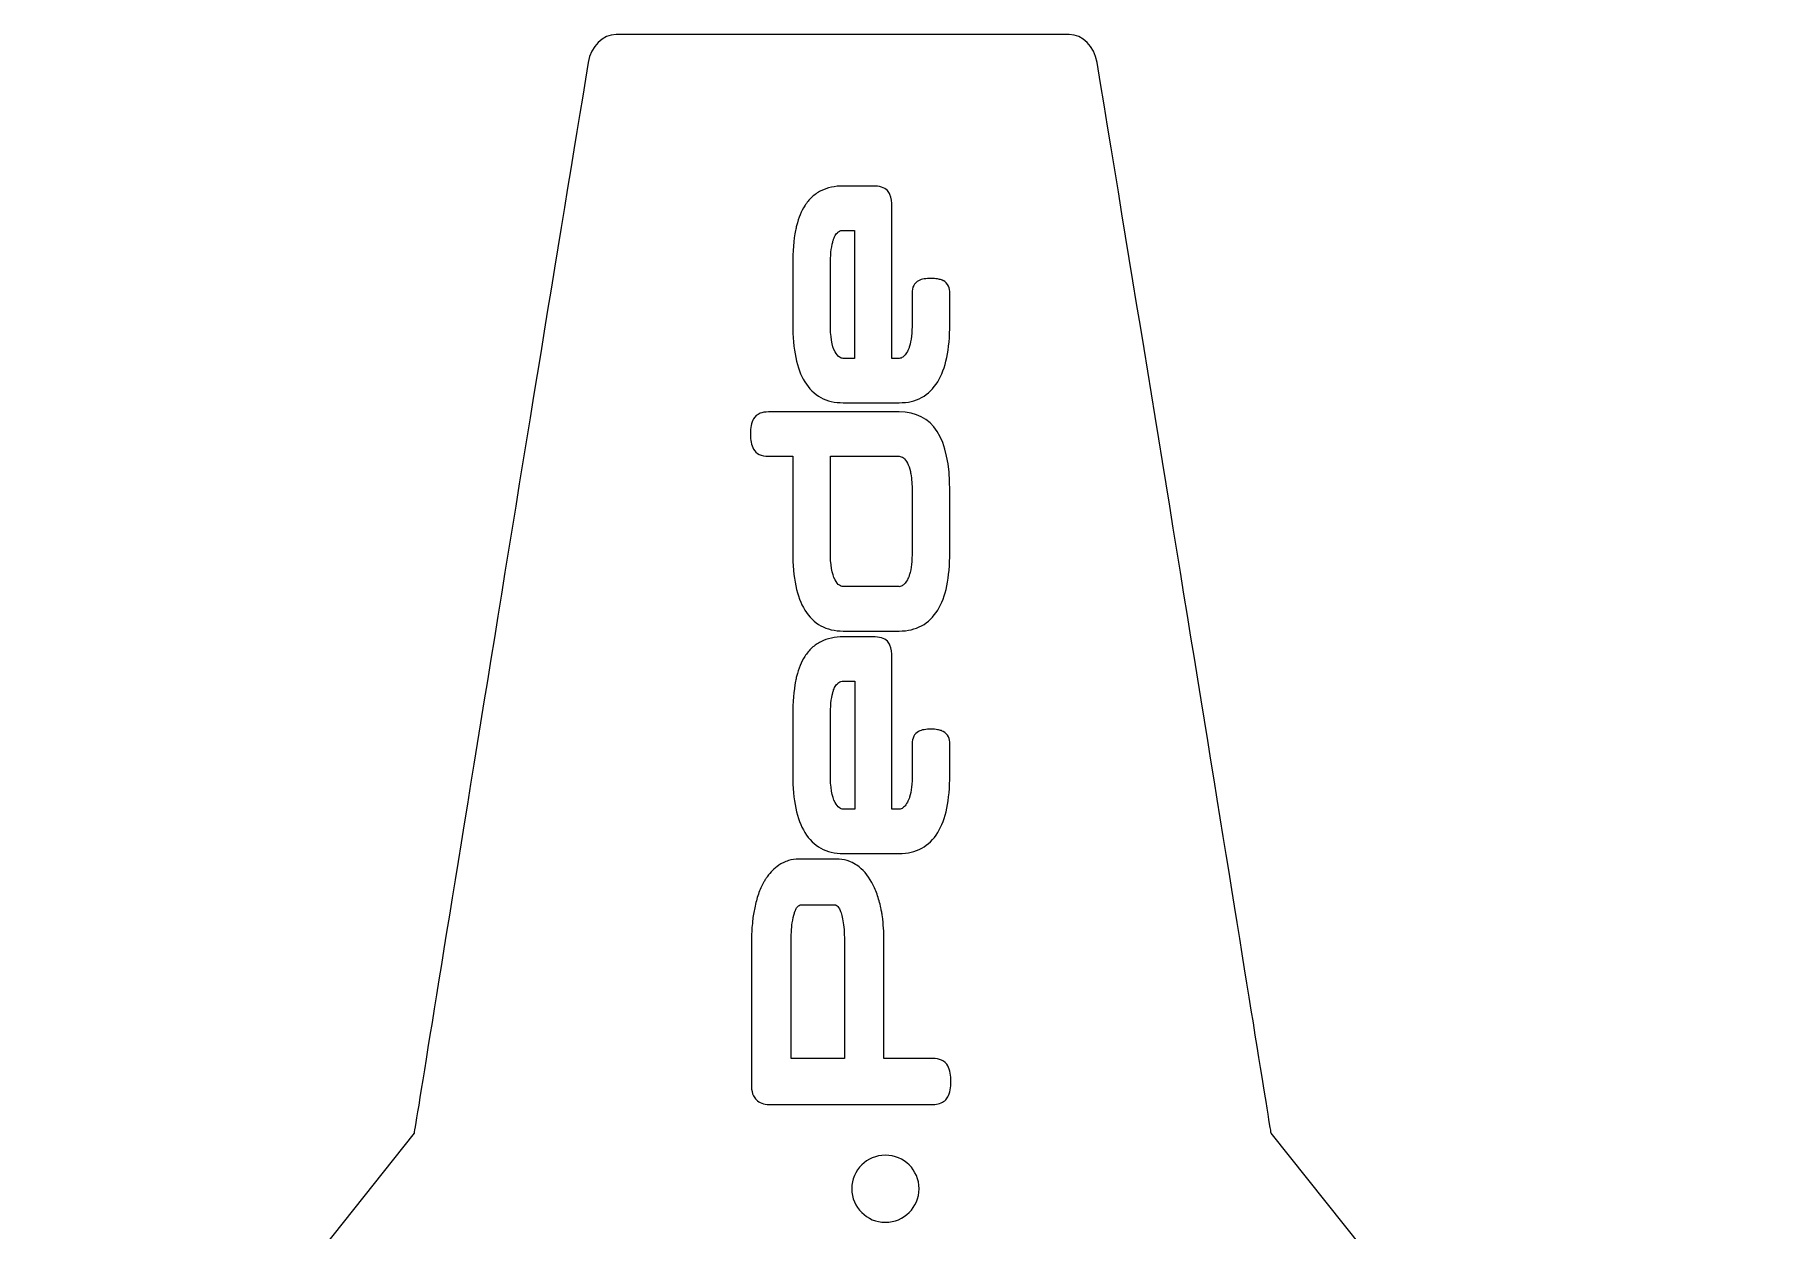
# Model space of a CAD drawing. Header units: inches. Extents: x -5.8 to 5.8, y -5.8 to 5.8.
# Drawn here: x -5.75 to -4.495, y 4.879 to 5.75 of the extents above; entities that cross this region are included whole.
import ezdxf

# ---------------------------------------------------------------- set-up
doc = ezdxf.new("R2010")
doc.units = ezdxf.units.IN
doc.header["$MEASUREMENT"] = 0
doc.layers.add('VIEW_HATCHES', color=7, linetype='Continuous')

msp = doc.modelspace()

# ---------------------------------------------------------------- linework, layer by layer
at = {"layer": 'VIEW_HATCHES', "color": 4, "lineweight": 5}
for points in [[(-4.4772, 0.9065), (-4.4772, 0.9065), (-5.6577, 1.8903), (-5.6577, 1.8903), (-5.6577, 1.8903), (-5.7161, 1.9389), (-5.7499, 2.0109), (-5.75, 2.0869), (-5.75, 2.0869), (-5.7501, 2.1629), (-5.716, 2.2353), (-5.6577, 2.284), (-5.6577, 2.284), (-5.6577, 2.284), (-4.4772, 3.2677), (-4.4772, 3.2677), (-4.4772, 3.2677), (-4.4772, 3.2677), (-4.4772, 3.2677), (-4.4772, 3.2677), (-4.4772, 3.2677), (-4.471, 3.2983), (-4.1656, 4.8512), (-3.9972, 5.6868), (-3.9972, 5.6868), (-3.9898, 5.7236), (-3.9574, 5.75), (-3.92, 5.75), (-3.92, 5.75), (-3.92, 5.75), (-2.6709, 5.75), (-2.6709, 5.75), (-2.6709, 5.75), (-2.6335, 5.75), (-2.6012, 5.7235), (-2.5937, 5.6868), (-2.5937, 5.6868), (-2.3902, 4.6773), (-2.1199, 3.2983), (-2.1138, 3.2677), (-2.1138, 3.2677), (-2.1138, 3.2677), (-2.1138, 3.2677), (-2.1138, 3.2677), (-2.1138, 3.2677), (-2.1138, 3.2677), (-0.9333, 2.284), (-0.9333, 2.284), (-0.9333, 2.284), (-0.8748, 2.2354), (-0.841, 2.1633), (-0.841, 2.0874), (-0.841, 2.0874), (-0.8409, 2.0114), (-0.8749, 1.939), (-0.9333, 1.8903), (-0.9333, 1.8903), (-0.9333, 1.8903), (-2.1138, 0.9065), (-2.1138, 0.9065), (-2.1138, 0.9065), (-2.1138, 0.9065), (-2.1138, 0.9065), (-2.1138, 0.9065), (-2.1138, 0.9065), (-2.1199, 0.8759), (-2.4356, -0.7278), (-2.5938, -1.5126), (-2.5938, -1.5126), (-2.6012, -1.5493), (-2.6335, -1.5757), (-2.671, -1.5757), (-2.671, -1.5757), (-2.671, -1.5757), (-3.92, -1.5757), (-3.92, -1.5757), (-3.92, -1.5757), (-3.9575, -1.5757), (-3.9898, -1.5493), (-3.9972, -1.5126), (-3.9972, -1.5126), (-4.2007, -0.5031), (-4.471, 0.8759), (-4.4772, 0.9065), (-4.4772, 0.9065), (-4.4772, 0.9065), (-4.4772, 0.9065), (-4.4772, 0.9065)], [(-4.8495, 4.9496), (-4.8495, 4.9496), (-4.5968, 4.6324), (-4.5968, 4.6324), (-4.5968, 4.6324), (-4.5814, 4.6167), (-4.5725, 4.5935), (-4.5724, 4.5689), (-4.5724, 4.5689), (-4.5724, 4.5444), (-4.5814, 4.5211), (-4.5968, 4.5054), (-4.5968, 4.5054), (-4.5968, 4.5054), (-4.8495, 4.1882), (-4.8495, 4.1882), (-4.8495, 4.1882), (-4.8495, 4.1882), (-4.8495, 4.1882), (-4.8495, 4.1882), (-4.8495, 4.1882), (-4.8511, 4.1783), (-4.9318, 3.6776), (-4.9763, 3.4082), (-4.9763, 3.4082), (-4.9782, 3.3963), (-4.9867, 3.3878), (-4.9966, 3.3878), (-4.9966, 3.3878), (-4.9966, 3.3878), (-5.3264, 3.3878), (-5.3264, 3.3878), (-5.3264, 3.3878), (-5.3363, 3.3878), (-5.3449, 3.3964), (-5.3468, 3.4082), (-5.3468, 3.4082), (-5.4006, 3.7337), (-5.4719, 4.1784), (-5.4736, 4.1882), (-5.4736, 4.1882), (-5.4736, 4.1882), (-5.4736, 4.1882), (-5.4736, 4.1882), (-5.4736, 4.1882), (-5.4736, 4.1882), (-5.7256, 4.5054), (-5.7256, 4.5054), (-5.7256, 4.5054), (-5.7411, 4.5211), (-5.75, 4.5443), (-5.75, 4.5689), (-5.75, 4.5689), (-5.75, 4.5934), (-5.741, 4.6167), (-5.7256, 4.6324), (-5.7256, 4.6324), (-5.7256, 4.6324), (-5.4736, 4.9496), (-5.4736, 4.9496), (-5.4736, 4.9496), (-5.4736, 4.9496), (-5.4736, 4.9496), (-5.4736, 4.9496), (-5.4736, 4.9496), (-5.4719, 4.9595), (-5.3886, 5.4766), (-5.3468, 5.7296), (-5.3468, 5.7296), (-5.3449, 5.7415), (-5.3363, 5.75), (-5.3264, 5.75), (-5.3264, 5.75), (-5.3264, 5.75), (-4.9966, 5.75), (-4.9966, 5.75), (-4.9966, 5.75), (-4.9868, 5.75), (-4.9782, 5.7414), (-4.9763, 5.7296), (-4.9763, 5.7296), (-4.9225, 5.4041), (-4.8512, 4.9594), (-4.8495, 4.9496), (-4.8495, 4.9496), (-4.8495, 4.9496), (-4.8495, 4.9496), (-4.8495, 4.9496)]]:
    msp.add_open_spline(points, degree=3, knots=[0, 0, 0, 0, 0.045455, 0.045455, 0.045455, 0.045455, 0.090909, 0.090909, 0.090909, 0.090909, 0.136364, 0.136364, 0.136364, 0.136364, 0.181818, 0.181818, 0.181818, 0.181818, 0.227273, 0.227273, 0.227273, 0.227273, 0.272727, 0.272727, 0.272727, 0.272727, 0.318182, 0.318182, 0.318182, 0.318182, 0.363636, 0.363636, 0.363636, 0.363636, 0.409091, 0.409091, 0.409091, 0.409091, 0.454545, 0.454545, 0.454545, 0.454545, 0.5, 0.5, 0.5, 0.5, 0.545455, 0.545455, 0.545455, 0.545455, 0.590909, 0.590909, 0.590909, 0.590909, 0.636364, 0.636364, 0.636364, 0.636364, 0.681818, 0.681818, 0.681818, 0.681818, 0.727273, 0.727273, 0.727273, 0.727273, 0.772727, 0.772727, 0.772727, 0.772727, 0.818182, 0.818182, 0.818182, 0.818182, 0.863636, 0.863636, 0.863636, 0.863636, 0.909091, 0.909091, 0.909091, 0.909091, 0.954545, 0.954545, 0.954545, 0.954545, 1, 1, 1, 1], dxfattribs=at)
at = {"layer": 'VIEW_HATCHES', "color": 2, "lineweight": 5}
for points, knots in [([(-5.1257, 5.514), (-5.1257, 5.514), (-5.1204, 5.514), (-5.1204, 5.514), (-5.1204, 5.514), (-5.1204, 5.514), (-5.1204, 5.514), (-5.1204, 5.514), (-5.1204, 5.514), (-5.1204, 5.514), (-5.1204, 5.514), (-5.1204, 5.514), (-5.1204, 5.514), (-5.1195, 5.514), (-5.1186, 5.5143), (-5.1177, 5.515), (-5.1177, 5.515), (-5.1174, 5.5152), (-5.117, 5.5155), (-5.1167, 5.5159), (-5.1167, 5.5159), (-5.1159, 5.5167), (-5.1152, 5.5177), (-5.1144, 5.519), (-5.1144, 5.519), (-5.1144, 5.519), (-5.1144, 5.519), (-5.1144, 5.519), (-5.1144, 5.519), (-5.1144, 5.519), (-5.1144, 5.519), (-5.1144, 5.519), (-5.1144, 5.519), (-5.1144, 5.519), (-5.1144, 5.519), (-5.1144, 5.519), (-5.1144, 5.519), (-5.1144, 5.519), (-5.1144, 5.519), (-5.1144, 5.519), (-5.1144, 5.519), (-5.1144, 5.519), (-5.1144, 5.519), (-5.1144, 5.519), (-5.1144, 5.519), (-5.1141, 5.5195), (-5.1139, 5.5201), (-5.1136, 5.5207), (-5.1136, 5.5207), (-5.1133, 5.5214), (-5.1131, 5.5221), (-5.1129, 5.5228), (-5.1129, 5.5228), (-5.1116, 5.5269), (-5.111, 5.5326), (-5.111, 5.5398), (-5.111, 5.5398), (-5.111, 5.5398), (-5.111, 5.5398), (-5.111, 5.5398), (-5.111, 5.5398), (-5.111, 5.5398), (-5.111, 5.5613), (-5.111, 5.5613), (-5.111, 5.5613), (-5.111, 5.5659), (-5.1094, 5.569), (-5.1063, 5.5706), (-5.1063, 5.5706), (-5.1052, 5.5712), (-5.1038, 5.5717), (-5.1022, 5.5719), (-5.1022, 5.5719), (-5.1007, 5.5722), (-5.0991, 5.5723), (-5.0973, 5.5723), (-5.0973, 5.5723), (-5.0973, 5.5723), (-5.0973, 5.5723), (-5.0973, 5.5723), (-5.0973, 5.5723), (-5.0973, 5.5723), (-5.0973, 5.5723), (-5.0973, 5.5723), (-5.0973, 5.5723), (-5.0955, 5.5723), (-5.0939, 5.5722), (-5.0925, 5.5719), (-5.0925, 5.5719), (-5.092, 5.5719), (-5.0915, 5.5718), (-5.091, 5.5716), (-5.091, 5.5716), (-5.0901, 5.5714), (-5.0892, 5.5711), (-5.0883, 5.5706), (-5.0883, 5.5706), (-5.0883, 5.5706), (-5.0883, 5.5707), (-5.0883, 5.5707), (-5.0883, 5.5707), (-5.0866, 5.5698), (-5.0853, 5.5684), (-5.0845, 5.5666), (-5.0845, 5.5666), (-5.0839, 5.5651), (-5.0835, 5.5634), (-5.0835, 5.5613), (-5.0835, 5.5613), (-5.0835, 5.5613), (-5.0835, 5.5613), (-5.0835, 5.5613), (-5.0835, 5.5613), (-5.0835, 5.5613), (-5.0835, 5.539), (-5.0835, 5.539), (-5.0835, 5.539), (-5.0835, 5.539), (-5.0835, 5.539), (-5.0835, 5.539), (-5.0835, 5.539), (-5.0835, 5.5205), (-5.0865, 5.5065), (-5.0923, 5.497), (-5.0923, 5.497), (-5.0986, 5.4868), (-5.1079, 5.4817), (-5.1204, 5.4817), (-5.1204, 5.4817), (-5.1204, 5.4817), (-5.1611, 5.4817), (-5.1611, 5.4817), (-5.1611, 5.4817), (-5.1611, 5.4817), (-5.1611, 5.4817), (-5.1611, 5.4817), (-5.1611, 5.4817), (-5.1611, 5.4817), (-5.1611, 5.4817), (-5.1611, 5.4817), (-5.1611, 5.4817), (-5.1735, 5.4817), (-5.1829, 5.4868), (-5.1892, 5.497), (-5.1892, 5.497), (-5.195, 5.5065), (-5.1979, 5.5205), (-5.1979, 5.539), (-5.1979, 5.539), (-5.1979, 5.539), (-5.1979, 5.539), (-5.1979, 5.539), (-5.1979, 5.539), (-5.1979, 5.539), (-5.1979, 5.539), (-5.1979, 5.539), (-5.1979, 5.539), (-5.1979, 5.539), (-5.1979, 5.539), (-5.1979, 5.539), (-5.1979, 5.539), (-5.1979, 5.539), (-5.1979, 5.5823), (-5.1979, 5.5823), (-5.1979, 5.5823), (-5.1979, 5.5823), (-5.198, 5.5823), (-5.198, 5.5823), (-5.198, 5.5823), (-5.198, 5.5823), (-5.198, 5.5823), (-5.198, 5.5823), (-5.198, 5.5823), (-5.198, 5.5823), (-5.1979, 5.5823), (-5.1979, 5.5823), (-5.1979, 5.5823), (-5.1979, 5.592), (-5.1972, 5.6004), (-5.1959, 5.6073), (-5.1959, 5.6073), (-5.1956, 5.6084), (-5.1954, 5.6096), (-5.1951, 5.6107), (-5.1951, 5.6107), (-5.1937, 5.6165), (-5.1917, 5.6213), (-5.1892, 5.6252), (-5.1892, 5.6252), (-5.1892, 5.6252), (-5.1892, 5.6252), (-5.1892, 5.6252), (-5.1892, 5.6252), (-5.1892, 5.6252), (-5.1892, 5.6253), (-5.1892, 5.6253), (-5.1892, 5.6253), (-5.1892, 5.6253), (-5.1892, 5.6252), (-5.1892, 5.6252), (-5.1892, 5.6252), (-5.1876, 5.6276), (-5.1859, 5.6297), (-5.184, 5.6315), (-5.184, 5.6315), (-5.182, 5.6333), (-5.1798, 5.6348), (-5.1774, 5.636), (-5.1774, 5.636), (-5.1727, 5.6384), (-5.1672, 5.6396), (-5.1611, 5.6396), (-5.1611, 5.6396), (-5.1611, 5.6396), (-5.1611, 5.6396), (-5.1611, 5.6396), (-5.1611, 5.6396), (-5.1611, 5.6396), (-5.1395, 5.6396), (-5.1395, 5.6396), (-5.1395, 5.6396), (-5.1395, 5.6396), (-5.1395, 5.6396), (-5.1395, 5.6396), (-5.1395, 5.6396), (-5.1347, 5.6396), (-5.1312, 5.6385), (-5.129, 5.6363), (-5.129, 5.6363), (-5.129, 5.6363), (-5.129, 5.6363), (-5.129, 5.6363), (-5.129, 5.6363), (-5.129, 5.6363), (-5.129, 5.6363), (-5.129, 5.6363), (-5.129, 5.6363), (-5.129, 5.6363), (-5.129, 5.6363), (-5.129, 5.6363), (-5.129, 5.6363), (-5.1286, 5.6358), (-5.1282, 5.6354), (-5.1279, 5.6349), (-5.1279, 5.6349), (-5.1279, 5.6349), (-5.1279, 5.6349), (-5.1279, 5.6349), (-5.1279, 5.6349), (-5.1276, 5.6344), (-5.1273, 5.6339), (-5.1271, 5.6334), (-5.1271, 5.6334), (-5.1271, 5.6334), (-5.1271, 5.6334), (-5.1271, 5.6334), (-5.1271, 5.6334), (-5.1262, 5.6311), (-5.1257, 5.6281), (-5.1257, 5.6241), (-5.1257, 5.6241), (-5.1257, 5.6241), (-5.1257, 5.514), (-5.1257, 5.514)], [0, 0, 0, 0, 0.015152, 0.015152, 0.015152, 0.015152, 0.030303, 0.030303, 0.030303, 0.030303, 0.045455, 0.045455, 0.045455, 0.045455, 0.060606, 0.060606, 0.060606, 0.060606, 0.075758, 0.075758, 0.075758, 0.075758, 0.090909, 0.090909, 0.090909, 0.090909, 0.106061, 0.106061, 0.106061, 0.106061, 0.121212, 0.121212, 0.121212, 0.121212, 0.136364, 0.136364, 0.136364, 0.136364, 0.151515, 0.151515, 0.151515, 0.151515, 0.166667, 0.166667, 0.166667, 0.166667, 0.181818, 0.181818, 0.181818, 0.181818, 0.19697, 0.19697, 0.19697, 0.19697, 0.212121, 0.212121, 0.212121, 0.212121, 0.227273, 0.227273, 0.227273, 0.227273, 0.242424, 0.242424, 0.242424, 0.242424, 0.257576, 0.257576, 0.257576, 0.257576, 0.272727, 0.272727, 0.272727, 0.272727, 0.287879, 0.287879, 0.287879, 0.287879, 0.30303, 0.30303, 0.30303, 0.30303, 0.318182, 0.318182, 0.318182, 0.318182, 0.333333, 0.333333, 0.333333, 0.333333, 0.348485, 0.348485, 0.348485, 0.348485, 0.363636, 0.363636, 0.363636, 0.363636, 0.378788, 0.378788, 0.378788, 0.378788, 0.393939, 0.393939, 0.393939, 0.393939, 0.409091, 0.409091, 0.409091, 0.409091, 0.424242, 0.424242, 0.424242, 0.424242, 0.439394, 0.439394, 0.439394, 0.439394, 0.454545, 0.454545, 0.454545, 0.454545, 0.469697, 0.469697, 0.469697, 0.469697, 0.484848, 0.484848, 0.484848, 0.484848, 0.5, 0.5, 0.5, 0.5, 0.515152, 0.515152, 0.515152, 0.515152, 0.530303, 0.530303, 0.530303, 0.530303, 0.545455, 0.545455, 0.545455, 0.545455, 0.560606, 0.560606, 0.560606, 0.560606, 0.575758, 0.575758, 0.575758, 0.575758, 0.590909, 0.590909, 0.590909, 0.590909, 0.606061, 0.606061, 0.606061, 0.606061, 0.621212, 0.621212, 0.621212, 0.621212, 0.636364, 0.636364, 0.636364, 0.636364, 0.651515, 0.651515, 0.651515, 0.651515, 0.666667, 0.666667, 0.666667, 0.666667, 0.681818, 0.681818, 0.681818, 0.681818, 0.69697, 0.69697, 0.69697, 0.69697, 0.712121, 0.712121, 0.712121, 0.712121, 0.727273, 0.727273, 0.727273, 0.727273, 0.742424, 0.742424, 0.742424, 0.742424, 0.757576, 0.757576, 0.757576, 0.757576, 0.772727, 0.772727, 0.772727, 0.772727, 0.787879, 0.787879, 0.787879, 0.787879, 0.80303, 0.80303, 0.80303, 0.80303, 0.818182, 0.818182, 0.818182, 0.818182, 0.833333, 0.833333, 0.833333, 0.833333, 0.848485, 0.848485, 0.848485, 0.848485, 0.863636, 0.863636, 0.863636, 0.863636, 0.878788, 0.878788, 0.878788, 0.878788, 0.893939, 0.893939, 0.893939, 0.893939, 0.909091, 0.909091, 0.909091, 0.909091, 0.924242, 0.924242, 0.924242, 0.924242, 0.939394, 0.939394, 0.939394, 0.939394, 0.954545, 0.954545, 0.954545, 0.954545, 0.969697, 0.969697, 0.969697, 0.969697, 0.984848, 0.984848, 0.984848, 0.984848, 1, 1, 1, 1]), ([(-5.1528, 5.514), (-5.1528, 5.514), (-5.1528, 5.6073), (-5.1528, 5.6073), (-5.1528, 5.6073), (-5.1528, 5.6073), (-5.1611, 5.6073), (-5.1611, 5.6073), (-5.1611, 5.6073), (-5.1611, 5.6073), (-5.1611, 5.6073), (-5.1611, 5.6073), (-5.1611, 5.6073), (-5.1611, 5.6073), (-5.1611, 5.6073), (-5.1611, 5.6073), (-5.1611, 5.6073), (-5.1624, 5.6073), (-5.1635, 5.607), (-5.1645, 5.6063), (-5.1645, 5.6063), (-5.1648, 5.606), (-5.1652, 5.6058), (-5.1654, 5.6055), (-5.1654, 5.6055), (-5.1662, 5.6047), (-5.1668, 5.6038), (-5.1674, 5.6026), (-5.1674, 5.6026), (-5.1674, 5.6026), (-5.1674, 5.6026), (-5.1674, 5.6026), (-5.1674, 5.6026), (-5.1674, 5.6026), (-5.1674, 5.6026), (-5.1674, 5.6026), (-5.1674, 5.6026), (-5.1674, 5.6026), (-5.1674, 5.6026), (-5.1674, 5.6026), (-5.1674, 5.6026), (-5.1677, 5.6021), (-5.1679, 5.6015), (-5.1681, 5.6009), (-5.1681, 5.6009), (-5.1684, 5.6002), (-5.1686, 5.5995), (-5.1688, 5.5988), (-5.1688, 5.5988), (-5.1699, 5.5946), (-5.1705, 5.5888), (-5.1705, 5.5816), (-5.1705, 5.5816), (-5.1705, 5.5816), (-5.1705, 5.5398), (-5.1705, 5.5398), (-5.1705, 5.5398), (-5.1705, 5.53), (-5.1694, 5.523), (-5.1671, 5.5189), (-5.1671, 5.5189), (-5.1661, 5.5171), (-5.165, 5.5158), (-5.1639, 5.515), (-5.1639, 5.515), (-5.163, 5.5143), (-5.1621, 5.514), (-5.1611, 5.514), (-5.1611, 5.514), (-5.1611, 5.514), (-5.1528, 5.514), (-5.1528, 5.514)], [0, 0, 0, 0, 0.055556, 0.055556, 0.055556, 0.055556, 0.111111, 0.111111, 0.111111, 0.111111, 0.166667, 0.166667, 0.166667, 0.166667, 0.222222, 0.222222, 0.222222, 0.222222, 0.277778, 0.277778, 0.277778, 0.277778, 0.333333, 0.333333, 0.333333, 0.333333, 0.388889, 0.388889, 0.388889, 0.388889, 0.444444, 0.444444, 0.444444, 0.444444, 0.5, 0.5, 0.5, 0.5, 0.555556, 0.555556, 0.555556, 0.555556, 0.611111, 0.611111, 0.611111, 0.611111, 0.666667, 0.666667, 0.666667, 0.666667, 0.722222, 0.722222, 0.722222, 0.722222, 0.777778, 0.777778, 0.777778, 0.777778, 0.833333, 0.833333, 0.833333, 0.833333, 0.888889, 0.888889, 0.888889, 0.888889, 0.944444, 0.944444, 0.944444, 0.944444, 1, 1, 1, 1]), ([(-5.2156, 5.4427), (-5.2209, 5.4427), (-5.2245, 5.4444), (-5.2264, 5.4479), (-5.2264, 5.4479), (-5.2272, 5.4493), (-5.2278, 5.451), (-5.2282, 5.4529), (-5.2282, 5.4529), (-5.2285, 5.4547), (-5.2287, 5.4567), (-5.2287, 5.459), (-5.2287, 5.459), (-5.2287, 5.4612), (-5.2285, 5.4632), (-5.2282, 5.465), (-5.2282, 5.465), (-5.2278, 5.4669), (-5.2272, 5.4686), (-5.2264, 5.47), (-5.2264, 5.47), (-5.2254, 5.4718), (-5.2238, 5.4731), (-5.2217, 5.474), (-5.2217, 5.474), (-5.22, 5.4747), (-5.218, 5.475), (-5.2156, 5.475), (-5.2156, 5.475), (-5.2156, 5.475), (-5.1204, 5.475), (-5.1204, 5.475), (-5.1204, 5.475), (-5.0958, 5.475), (-5.0835, 5.4559), (-5.0835, 5.4177), (-5.0835, 5.4177), (-5.0835, 5.4177), (-5.0835, 5.4177), (-5.0835, 5.4177), (-5.0835, 5.4177), (-5.0835, 5.4177), (-5.0835, 5.3727), (-5.0835, 5.3727), (-5.0835, 5.3727), (-5.0835, 5.3727), (-5.0835, 5.3727), (-5.0835, 5.3727), (-5.0835, 5.3727), (-5.0835, 5.3542), (-5.0864, 5.3402), (-5.0923, 5.3307), (-5.0923, 5.3307), (-5.0986, 5.3205), (-5.1079, 5.3154), (-5.1204, 5.3154), (-5.1204, 5.3154), (-5.1204, 5.3154), (-5.1611, 5.3154), (-5.1611, 5.3154), (-5.1611, 5.3154), (-5.1611, 5.3154), (-5.1611, 5.3154), (-5.1611, 5.3154), (-5.1611, 5.3154), (-5.1611, 5.3154), (-5.1611, 5.3154), (-5.1611, 5.3154), (-5.1611, 5.3154), (-5.1735, 5.3154), (-5.1829, 5.3205), (-5.1891, 5.3307), (-5.1891, 5.3307), (-5.195, 5.3402), (-5.1979, 5.3542), (-5.1979, 5.3727), (-5.1979, 5.3727), (-5.1979, 5.3727), (-5.1979, 5.3727), (-5.1979, 5.3727), (-5.1979, 5.3727), (-5.1979, 5.3727), (-5.1979, 5.3727), (-5.1979, 5.3727), (-5.1979, 5.3727), (-5.1979, 5.3727), (-5.1979, 5.4427), (-5.1979, 5.4427), (-5.1979, 5.4427), (-5.1979, 5.4427), (-5.2156, 5.4427), (-5.2156, 5.4427)], [0, 0, 0, 0, 0.043478, 0.043478, 0.043478, 0.043478, 0.086957, 0.086957, 0.086957, 0.086957, 0.130435, 0.130435, 0.130435, 0.130435, 0.173913, 0.173913, 0.173913, 0.173913, 0.217391, 0.217391, 0.217391, 0.217391, 0.26087, 0.26087, 0.26087, 0.26087, 0.304348, 0.304348, 0.304348, 0.304348, 0.347826, 0.347826, 0.347826, 0.347826, 0.391304, 0.391304, 0.391304, 0.391304, 0.434783, 0.434783, 0.434783, 0.434783, 0.478261, 0.478261, 0.478261, 0.478261, 0.521739, 0.521739, 0.521739, 0.521739, 0.565217, 0.565217, 0.565217, 0.565217, 0.608696, 0.608696, 0.608696, 0.608696, 0.652174, 0.652174, 0.652174, 0.652174, 0.695652, 0.695652, 0.695652, 0.695652, 0.73913, 0.73913, 0.73913, 0.73913, 0.782609, 0.782609, 0.782609, 0.782609, 0.826087, 0.826087, 0.826087, 0.826087, 0.869565, 0.869565, 0.869565, 0.869565, 0.913043, 0.913043, 0.913043, 0.913043, 0.956522, 0.956522, 0.956522, 0.956522, 1, 1, 1, 1]), ([(-5.1705, 5.3735), (-5.1705, 5.3637), (-5.1693, 5.3568), (-5.1671, 5.3527), (-5.1671, 5.3527), (-5.1661, 5.3508), (-5.165, 5.3495), (-5.1639, 5.3487), (-5.1639, 5.3487), (-5.163, 5.3481), (-5.1621, 5.3478), (-5.1611, 5.3478), (-5.1611, 5.3478), (-5.1611, 5.3478), (-5.1204, 5.3478), (-5.1204, 5.3478), (-5.1204, 5.3478), (-5.1204, 5.3478), (-5.1204, 5.3478), (-5.1204, 5.3478), (-5.1204, 5.3478), (-5.1204, 5.3478), (-5.1204, 5.3477), (-5.1204, 5.3477), (-5.1204, 5.3477), (-5.1194, 5.3477), (-5.1185, 5.3481), (-5.1177, 5.3487), (-5.1177, 5.3487), (-5.1173, 5.3489), (-5.117, 5.3492), (-5.1167, 5.3496), (-5.1167, 5.3496), (-5.1159, 5.3504), (-5.1151, 5.3514), (-5.1144, 5.3527), (-5.1144, 5.3527), (-5.1144, 5.3527), (-5.1144, 5.3527), (-5.1144, 5.3527), (-5.1144, 5.3527), (-5.1144, 5.3527), (-5.1144, 5.3527), (-5.1144, 5.3527), (-5.1144, 5.3527), (-5.1144, 5.3527), (-5.1144, 5.3527), (-5.1144, 5.3527), (-5.1144, 5.3527), (-5.1144, 5.3527), (-5.1144, 5.3527), (-5.1144, 5.3527), (-5.1144, 5.3527), (-5.1144, 5.3527), (-5.1144, 5.3527), (-5.1144, 5.3527), (-5.1144, 5.3527), (-5.1141, 5.3533), (-5.1138, 5.3538), (-5.1136, 5.3544), (-5.1136, 5.3544), (-5.1133, 5.3551), (-5.1131, 5.3558), (-5.1128, 5.3565), (-5.1128, 5.3565), (-5.1116, 5.3607), (-5.111, 5.3663), (-5.111, 5.3735), (-5.111, 5.3735), (-5.111, 5.3735), (-5.111, 5.417), (-5.111, 5.417), (-5.111, 5.417), (-5.111, 5.417), (-5.111, 5.417), (-5.111, 5.417), (-5.111, 5.417), (-5.111, 5.417), (-5.1109, 5.417), (-5.1109, 5.417), (-5.1109, 5.417), (-5.1109, 5.422), (-5.1113, 5.4262), (-5.1119, 5.4298), (-5.1119, 5.4298), (-5.112, 5.4304), (-5.1121, 5.431), (-5.1122, 5.4315), (-5.1122, 5.4315), (-5.1128, 5.4341), (-5.1135, 5.4362), (-5.1144, 5.4377), (-5.1144, 5.4377), (-5.1163, 5.4411), (-5.1183, 5.4427), (-5.1204, 5.4427), (-5.1204, 5.4427), (-5.1204, 5.4427), (-5.1705, 5.4427), (-5.1705, 5.4427), (-5.1705, 5.4427), (-5.1705, 5.4427), (-5.1705, 5.3735), (-5.1705, 5.3735)], [0, 0, 0, 0, 0.038462, 0.038462, 0.038462, 0.038462, 0.076923, 0.076923, 0.076923, 0.076923, 0.115385, 0.115385, 0.115385, 0.115385, 0.153846, 0.153846, 0.153846, 0.153846, 0.192308, 0.192308, 0.192308, 0.192308, 0.230769, 0.230769, 0.230769, 0.230769, 0.269231, 0.269231, 0.269231, 0.269231, 0.307692, 0.307692, 0.307692, 0.307692, 0.346154, 0.346154, 0.346154, 0.346154, 0.384615, 0.384615, 0.384615, 0.384615, 0.423077, 0.423077, 0.423077, 0.423077, 0.461538, 0.461538, 0.461538, 0.461538, 0.5, 0.5, 0.5, 0.5, 0.538462, 0.538462, 0.538462, 0.538462, 0.576923, 0.576923, 0.576923, 0.576923, 0.615385, 0.615385, 0.615385, 0.615385, 0.653846, 0.653846, 0.653846, 0.653846, 0.692308, 0.692308, 0.692308, 0.692308, 0.730769, 0.730769, 0.730769, 0.730769, 0.769231, 0.769231, 0.769231, 0.769231, 0.807692, 0.807692, 0.807692, 0.807692, 0.846154, 0.846154, 0.846154, 0.846154, 0.884615, 0.884615, 0.884615, 0.884615, 0.923077, 0.923077, 0.923077, 0.923077, 0.961538, 0.961538, 0.961538, 0.961538, 1, 1, 1, 1]), ([(-5.1257, 5.1856), (-5.1257, 5.1856), (-5.1204, 5.1856), (-5.1204, 5.1856), (-5.1204, 5.1856), (-5.1204, 5.1856), (-5.1204, 5.1856), (-5.1204, 5.1856), (-5.1204, 5.1856), (-5.1204, 5.1856), (-5.1204, 5.1856), (-5.1204, 5.1856), (-5.1204, 5.1856), (-5.1194, 5.1856), (-5.1185, 5.1859), (-5.1177, 5.1865), (-5.1177, 5.1865), (-5.1173, 5.1868), (-5.117, 5.1871), (-5.1166, 5.1875), (-5.1166, 5.1875), (-5.1159, 5.1883), (-5.1151, 5.1893), (-5.1144, 5.1906), (-5.1144, 5.1906), (-5.1144, 5.1906), (-5.1144, 5.1906), (-5.1144, 5.1906), (-5.1144, 5.1906), (-5.1144, 5.1906), (-5.1144, 5.1906), (-5.1144, 5.1906), (-5.1144, 5.1906), (-5.1144, 5.1906), (-5.1144, 5.1906), (-5.1144, 5.1906), (-5.1144, 5.1906), (-5.1144, 5.1906), (-5.1144, 5.1906), (-5.1144, 5.1906), (-5.1144, 5.1906), (-5.1144, 5.1906), (-5.1144, 5.1906), (-5.1144, 5.1906), (-5.1144, 5.1906), (-5.1141, 5.1911), (-5.1138, 5.1917), (-5.1136, 5.1923), (-5.1136, 5.1923), (-5.1133, 5.193), (-5.113, 5.1937), (-5.1128, 5.1944), (-5.1128, 5.1944), (-5.1116, 5.1985), (-5.1109, 5.2042), (-5.1109, 5.2113), (-5.1109, 5.2113), (-5.1109, 5.2113), (-5.1109, 5.2113), (-5.1109, 5.2113), (-5.1109, 5.2113), (-5.1109, 5.2113), (-5.1109, 5.2329), (-5.1109, 5.2329), (-5.1109, 5.2329), (-5.1109, 5.2375), (-5.1094, 5.2406), (-5.1063, 5.2422), (-5.1063, 5.2422), (-5.1051, 5.2428), (-5.1038, 5.2433), (-5.1021, 5.2435), (-5.1021, 5.2435), (-5.1007, 5.2438), (-5.0991, 5.2439), (-5.0973, 5.2439), (-5.0973, 5.2439), (-5.0973, 5.2439), (-5.0973, 5.2439), (-5.0973, 5.2439), (-5.0973, 5.2439), (-5.0973, 5.2439), (-5.0973, 5.2439), (-5.0973, 5.2439), (-5.0973, 5.2439), (-5.0954, 5.2439), (-5.0938, 5.2438), (-5.0925, 5.2435), (-5.0925, 5.2435), (-5.0919, 5.2434), (-5.0914, 5.2433), (-5.091, 5.2432), (-5.091, 5.2432), (-5.0901, 5.243), (-5.0892, 5.2427), (-5.0883, 5.2422), (-5.0883, 5.2422), (-5.0883, 5.2422), (-5.0883, 5.2422), (-5.0883, 5.2422), (-5.0883, 5.2422), (-5.0866, 5.2414), (-5.0853, 5.24), (-5.0845, 5.2382), (-5.0845, 5.2382), (-5.0838, 5.2367), (-5.0835, 5.235), (-5.0835, 5.2329), (-5.0835, 5.2329), (-5.0835, 5.2329), (-5.0835, 5.2329), (-5.0835, 5.2329), (-5.0835, 5.2329), (-5.0835, 5.2329), (-5.0835, 5.2106), (-5.0835, 5.2106), (-5.0835, 5.2106), (-5.0835, 5.2106), (-5.0835, 5.2106), (-5.0835, 5.2106), (-5.0835, 5.2106), (-5.0835, 5.1921), (-5.0864, 5.1781), (-5.0923, 5.1686), (-5.0923, 5.1686), (-5.0985, 5.1584), (-5.1079, 5.1533), (-5.1204, 5.1533), (-5.1204, 5.1533), (-5.1204, 5.1533), (-5.161, 5.1533), (-5.161, 5.1533), (-5.161, 5.1533), (-5.161, 5.1533), (-5.1611, 5.1533), (-5.1611, 5.1533), (-5.1611, 5.1533), (-5.1611, 5.1533), (-5.1611, 5.1533), (-5.1611, 5.1533), (-5.1611, 5.1533), (-5.1735, 5.1533), (-5.1829, 5.1584), (-5.1891, 5.1686), (-5.1891, 5.1686), (-5.195, 5.1781), (-5.1979, 5.1921), (-5.1979, 5.2106), (-5.1979, 5.2106), (-5.1979, 5.2106), (-5.1979, 5.2106), (-5.1979, 5.2106), (-5.1979, 5.2106), (-5.1979, 5.2106), (-5.1979, 5.2106), (-5.1979, 5.2106), (-5.1979, 5.2106), (-5.1979, 5.2106), (-5.1979, 5.2106), (-5.1979, 5.2106), (-5.1979, 5.2106), (-5.1979, 5.2106), (-5.1979, 5.2539), (-5.1979, 5.2539), (-5.1979, 5.2539), (-5.1979, 5.2539), (-5.1979, 5.2539), (-5.1979, 5.2539), (-5.1979, 5.2539), (-5.1979, 5.2539), (-5.1979, 5.2539), (-5.1979, 5.2539), (-5.1979, 5.2539), (-5.1979, 5.2539), (-5.1979, 5.2539), (-5.1979, 5.2539), (-5.1979, 5.2539), (-5.1979, 5.2636), (-5.1972, 5.2719), (-5.1958, 5.2789), (-5.1958, 5.2789), (-5.1956, 5.28), (-5.1954, 5.2811), (-5.1951, 5.2823), (-5.1951, 5.2823), (-5.1936, 5.2881), (-5.1917, 5.2929), (-5.1892, 5.2968), (-5.1892, 5.2968), (-5.1892, 5.2968), (-5.1892, 5.2968), (-5.1892, 5.2968), (-5.1892, 5.2968), (-5.1892, 5.2968), (-5.1891, 5.2968), (-5.1891, 5.2968), (-5.1891, 5.2968), (-5.1891, 5.2968), (-5.1891, 5.2968), (-5.1891, 5.2968), (-5.1891, 5.2968), (-5.1876, 5.2992), (-5.1859, 5.3013), (-5.1839, 5.3031), (-5.1839, 5.3031), (-5.1819, 5.3049), (-5.1798, 5.3064), (-5.1774, 5.3076), (-5.1774, 5.3076), (-5.1726, 5.31), (-5.1672, 5.3112), (-5.1611, 5.3112), (-5.1611, 5.3112), (-5.1611, 5.3112), (-5.1611, 5.3112), (-5.1611, 5.3112), (-5.1611, 5.3112), (-5.1611, 5.3112), (-5.1395, 5.3112), (-5.1395, 5.3112), (-5.1395, 5.3112), (-5.1395, 5.3112), (-5.1395, 5.3112), (-5.1395, 5.3112), (-5.1395, 5.3112), (-5.1347, 5.3112), (-5.1312, 5.3101), (-5.129, 5.3079), (-5.129, 5.3079), (-5.129, 5.3079), (-5.129, 5.3079), (-5.129, 5.3079), (-5.129, 5.3079), (-5.129, 5.3079), (-5.129, 5.3079), (-5.129, 5.3079), (-5.129, 5.3079), (-5.129, 5.3079), (-5.129, 5.3079), (-5.129, 5.3079), (-5.129, 5.3079), (-5.1286, 5.3074), (-5.1282, 5.307), (-5.1279, 5.3065), (-5.1279, 5.3065), (-5.1279, 5.3065), (-5.1279, 5.3065), (-5.1279, 5.3065), (-5.1279, 5.3065), (-5.1276, 5.306), (-5.1273, 5.3055), (-5.1271, 5.305), (-5.1271, 5.305), (-5.1271, 5.305), (-5.1271, 5.305), (-5.1271, 5.305), (-5.1271, 5.305), (-5.1261, 5.3027), (-5.1257, 5.2997), (-5.1257, 5.2957), (-5.1257, 5.2957), (-5.1257, 5.2957), (-5.1257, 5.1856), (-5.1257, 5.1856)], [0, 0, 0, 0, 0.015152, 0.015152, 0.015152, 0.015152, 0.030303, 0.030303, 0.030303, 0.030303, 0.045455, 0.045455, 0.045455, 0.045455, 0.060606, 0.060606, 0.060606, 0.060606, 0.075758, 0.075758, 0.075758, 0.075758, 0.090909, 0.090909, 0.090909, 0.090909, 0.106061, 0.106061, 0.106061, 0.106061, 0.121212, 0.121212, 0.121212, 0.121212, 0.136364, 0.136364, 0.136364, 0.136364, 0.151515, 0.151515, 0.151515, 0.151515, 0.166667, 0.166667, 0.166667, 0.166667, 0.181818, 0.181818, 0.181818, 0.181818, 0.19697, 0.19697, 0.19697, 0.19697, 0.212121, 0.212121, 0.212121, 0.212121, 0.227273, 0.227273, 0.227273, 0.227273, 0.242424, 0.242424, 0.242424, 0.242424, 0.257576, 0.257576, 0.257576, 0.257576, 0.272727, 0.272727, 0.272727, 0.272727, 0.287879, 0.287879, 0.287879, 0.287879, 0.30303, 0.30303, 0.30303, 0.30303, 0.318182, 0.318182, 0.318182, 0.318182, 0.333333, 0.333333, 0.333333, 0.333333, 0.348485, 0.348485, 0.348485, 0.348485, 0.363636, 0.363636, 0.363636, 0.363636, 0.378788, 0.378788, 0.378788, 0.378788, 0.393939, 0.393939, 0.393939, 0.393939, 0.409091, 0.409091, 0.409091, 0.409091, 0.424242, 0.424242, 0.424242, 0.424242, 0.439394, 0.439394, 0.439394, 0.439394, 0.454545, 0.454545, 0.454545, 0.454545, 0.469697, 0.469697, 0.469697, 0.469697, 0.484848, 0.484848, 0.484848, 0.484848, 0.5, 0.5, 0.5, 0.5, 0.515152, 0.515152, 0.515152, 0.515152, 0.530303, 0.530303, 0.530303, 0.530303, 0.545455, 0.545455, 0.545455, 0.545455, 0.560606, 0.560606, 0.560606, 0.560606, 0.575758, 0.575758, 0.575758, 0.575758, 0.590909, 0.590909, 0.590909, 0.590909, 0.606061, 0.606061, 0.606061, 0.606061, 0.621212, 0.621212, 0.621212, 0.621212, 0.636364, 0.636364, 0.636364, 0.636364, 0.651515, 0.651515, 0.651515, 0.651515, 0.666667, 0.666667, 0.666667, 0.666667, 0.681818, 0.681818, 0.681818, 0.681818, 0.69697, 0.69697, 0.69697, 0.69697, 0.712121, 0.712121, 0.712121, 0.712121, 0.727273, 0.727273, 0.727273, 0.727273, 0.742424, 0.742424, 0.742424, 0.742424, 0.757576, 0.757576, 0.757576, 0.757576, 0.772727, 0.772727, 0.772727, 0.772727, 0.787879, 0.787879, 0.787879, 0.787879, 0.80303, 0.80303, 0.80303, 0.80303, 0.818182, 0.818182, 0.818182, 0.818182, 0.833333, 0.833333, 0.833333, 0.833333, 0.848485, 0.848485, 0.848485, 0.848485, 0.863636, 0.863636, 0.863636, 0.863636, 0.878788, 0.878788, 0.878788, 0.878788, 0.893939, 0.893939, 0.893939, 0.893939, 0.909091, 0.909091, 0.909091, 0.909091, 0.924242, 0.924242, 0.924242, 0.924242, 0.939394, 0.939394, 0.939394, 0.939394, 0.954545, 0.954545, 0.954545, 0.954545, 0.969697, 0.969697, 0.969697, 0.969697, 0.984848, 0.984848, 0.984848, 0.984848, 1, 1, 1, 1]), ([(-5.1527, 5.1856), (-5.1527, 5.1856), (-5.1527, 5.2789), (-5.1527, 5.2789), (-5.1527, 5.2789), (-5.1527, 5.2789), (-5.1611, 5.2789), (-5.1611, 5.2789), (-5.1611, 5.2789), (-5.1611, 5.2789), (-5.1611, 5.2789), (-5.1611, 5.2789), (-5.1611, 5.2789), (-5.1611, 5.2789), (-5.1611, 5.2789), (-5.1611, 5.2789), (-5.1611, 5.2789), (-5.1623, 5.2789), (-5.1635, 5.2786), (-5.1644, 5.2779), (-5.1644, 5.2779), (-5.1648, 5.2776), (-5.1651, 5.2774), (-5.1654, 5.277), (-5.1654, 5.277), (-5.1661, 5.2763), (-5.1668, 5.2754), (-5.1674, 5.2742), (-5.1674, 5.2742), (-5.1674, 5.2742), (-5.1674, 5.2742), (-5.1674, 5.2742), (-5.1674, 5.2742), (-5.1674, 5.2742), (-5.1674, 5.2742), (-5.1674, 5.2742), (-5.1674, 5.2742), (-5.1674, 5.2742), (-5.1674, 5.2742), (-5.1674, 5.2742), (-5.1674, 5.2742), (-5.1676, 5.2737), (-5.1679, 5.2731), (-5.1681, 5.2725), (-5.1681, 5.2725), (-5.1684, 5.2718), (-5.1686, 5.2711), (-5.1688, 5.2703), (-5.1688, 5.2703), (-5.1699, 5.2662), (-5.1705, 5.2604), (-5.1705, 5.2531), (-5.1705, 5.2531), (-5.1705, 5.2531), (-5.1705, 5.2113), (-5.1705, 5.2113), (-5.1705, 5.2113), (-5.1705, 5.2016), (-5.1693, 5.1946), (-5.1671, 5.1905), (-5.1671, 5.1905), (-5.1661, 5.1887), (-5.165, 5.1874), (-5.1639, 5.1866), (-5.1639, 5.1866), (-5.163, 5.1859), (-5.1621, 5.1856), (-5.161, 5.1856), (-5.161, 5.1856), (-5.161, 5.1856), (-5.1527, 5.1856), (-5.1527, 5.1856)], [0, 0, 0, 0, 0.055556, 0.055556, 0.055556, 0.055556, 0.111111, 0.111111, 0.111111, 0.111111, 0.166667, 0.166667, 0.166667, 0.166667, 0.222222, 0.222222, 0.222222, 0.222222, 0.277778, 0.277778, 0.277778, 0.277778, 0.333333, 0.333333, 0.333333, 0.333333, 0.388889, 0.388889, 0.388889, 0.388889, 0.444444, 0.444444, 0.444444, 0.444444, 0.5, 0.5, 0.5, 0.5, 0.555556, 0.555556, 0.555556, 0.555556, 0.611111, 0.611111, 0.611111, 0.611111, 0.666667, 0.666667, 0.666667, 0.666667, 0.722222, 0.722222, 0.722222, 0.722222, 0.777778, 0.777778, 0.777778, 0.777778, 0.833333, 0.833333, 0.833333, 0.833333, 0.888889, 0.888889, 0.888889, 0.888889, 0.944444, 0.944444, 0.944444, 0.944444, 1, 1, 1, 1]), ([(-5.215, 4.9705), (-5.215, 4.9705), (-5.215, 4.9705), (-5.215, 4.9705), (-5.215, 4.9705), (-5.215, 4.9705), (-5.215, 4.9705), (-5.215, 4.9705), (-5.215, 4.9705), (-5.2191, 4.9705), (-5.2223, 4.9717), (-5.2245, 4.974), (-5.2245, 4.974), (-5.2253, 4.9748), (-5.226, 4.9758), (-5.2265, 4.9768), (-5.2265, 4.9768), (-5.2274, 4.9787), (-5.2279, 4.981), (-5.2279, 4.9836), (-5.2279, 4.9836), (-5.2279, 4.9836), (-5.2279, 5.0899), (-5.2279, 5.0899), (-5.2279, 5.0899), (-5.2279, 5.0899), (-5.2279, 5.0899), (-5.2279, 5.0899), (-5.2279, 5.0899), (-5.2279, 5.0899), (-5.2279, 5.0899), (-5.2279, 5.0899), (-5.2279, 5.0899), (-5.2279, 5.0943), (-5.2277, 5.0985), (-5.2273, 5.1024), (-5.2273, 5.1024), (-5.2272, 5.1033), (-5.2272, 5.104), (-5.2271, 5.1043), (-5.2271, 5.1043), (-5.2268, 5.1076), (-5.2263, 5.1107), (-5.2256, 5.1137), (-5.2256, 5.1137), (-5.2249, 5.1173), (-5.224, 5.1206), (-5.2229, 5.1237), (-5.2229, 5.1237), (-5.2218, 5.1268), (-5.2205, 5.1297), (-5.2191, 5.1322), (-5.2191, 5.1322), (-5.2191, 5.1322), (-5.2191, 5.1322), (-5.2191, 5.1322), (-5.2191, 5.1322), (-5.2191, 5.1322), (-5.2191, 5.1322), (-5.2191, 5.1322), (-5.2191, 5.1322), (-5.2188, 5.1328), (-5.2184, 5.1335), (-5.2179, 5.1344), (-5.2179, 5.1344), (-5.2174, 5.1351), (-5.2169, 5.1358), (-5.2165, 5.1364), (-5.2165, 5.1364), (-5.2141, 5.1398), (-5.2113, 5.1425), (-5.2082, 5.1446), (-5.2082, 5.1446), (-5.2082, 5.1446), (-5.2082, 5.1447), (-5.2082, 5.1447), (-5.2082, 5.1447), (-5.2082, 5.1447), (-5.2082, 5.1447), (-5.2082, 5.1447), (-5.2082, 5.1447), (-5.2082, 5.1447), (-5.2082, 5.1447), (-5.2082, 5.1447), (-5.2082, 5.1447), (-5.2071, 5.1454), (-5.206, 5.1461), (-5.2048, 5.1466), (-5.2048, 5.1466), (-5.2036, 5.1472), (-5.2024, 5.1477), (-5.2011, 5.1481), (-5.2011, 5.1481), (-5.1986, 5.1489), (-5.196, 5.1492), (-5.1933, 5.1492), (-5.1933, 5.1492), (-5.1933, 5.1492), (-5.1661, 5.1492), (-5.1661, 5.1492), (-5.1661, 5.1492), (-5.1661, 5.1492), (-5.1661, 5.1492), (-5.1661, 5.1492), (-5.1661, 5.1492), (-5.1661, 5.1492), (-5.1661, 5.1492), (-5.1661, 5.1492), (-5.1661, 5.1492), (-5.1633, 5.1492), (-5.1607, 5.1488), (-5.1582, 5.1481), (-5.1582, 5.1481), (-5.1574, 5.1478), (-5.1566, 5.1475), (-5.1558, 5.1472), (-5.1558, 5.1472), (-5.1542, 5.1465), (-5.1526, 5.1456), (-5.1511, 5.1447), (-5.1511, 5.1447), (-5.1468, 5.1417), (-5.1432, 5.1376), (-5.1403, 5.1322), (-5.1403, 5.1322), (-5.1388, 5.1297), (-5.1376, 5.1268), (-5.1365, 5.1237), (-5.1365, 5.1237), (-5.1354, 5.1206), (-5.1345, 5.1173), (-5.1337, 5.1137), (-5.1337, 5.1137), (-5.1337, 5.1137), (-5.1337, 5.1137), (-5.1337, 5.1137), (-5.1337, 5.1137), (-5.1335, 5.1125), (-5.1333, 5.1115), (-5.1331, 5.1106), (-5.1331, 5.1106), (-5.133, 5.1097), (-5.1328, 5.1087), (-5.1326, 5.1075), (-5.1326, 5.1075), (-5.1319, 5.102), (-5.1315, 5.0961), (-5.1315, 5.0899), (-5.1315, 5.0899), (-5.1315, 5.0899), (-5.1315, 5.004), (-5.1315, 5.004), (-5.1315, 5.004), (-5.1315, 5.004), (-5.0958, 5.004), (-5.0958, 5.004), (-5.0958, 5.004), (-5.0934, 5.004), (-5.0913, 5.0036), (-5.0896, 5.0028), (-5.0896, 5.0028), (-5.0875, 5.0019), (-5.0859, 5.0004), (-5.0849, 4.9985), (-5.0849, 4.9985), (-5.0842, 4.9971), (-5.0836, 4.9954), (-5.0832, 4.9933), (-5.0832, 4.9933), (-5.0829, 4.9915), (-5.0827, 4.9894), (-5.0827, 4.9872), (-5.0827, 4.9872), (-5.0827, 4.985), (-5.0829, 4.9829), (-5.0832, 4.9811), (-5.0832, 4.9811), (-5.0836, 4.9791), (-5.0841, 4.9774), (-5.0849, 4.976), (-5.0849, 4.976), (-5.0849, 4.976), (-5.0849, 4.976), (-5.0849, 4.976), (-5.0849, 4.976), (-5.0852, 4.9755), (-5.0855, 4.975), (-5.0859, 4.9745), (-5.0859, 4.9745), (-5.0863, 4.974), (-5.0867, 4.9735), (-5.0872, 4.9732), (-5.0872, 4.9732), (-5.0893, 4.9714), (-5.0922, 4.9705), (-5.0958, 4.9705), (-5.0958, 4.9705), (-5.0958, 4.9705), (-5.215, 4.9705), (-5.215, 4.9705)], [0, 0, 0, 0, 0.02, 0.02, 0.02, 0.02, 0.04, 0.04, 0.04, 0.04, 0.06, 0.06, 0.06, 0.06, 0.08, 0.08, 0.08, 0.08, 0.1, 0.1, 0.1, 0.1, 0.12, 0.12, 0.12, 0.12, 0.14, 0.14, 0.14, 0.14, 0.16, 0.16, 0.16, 0.16, 0.18, 0.18, 0.18, 0.18, 0.2, 0.2, 0.2, 0.2, 0.22, 0.22, 0.22, 0.22, 0.24, 0.24, 0.24, 0.24, 0.26, 0.26, 0.26, 0.26, 0.28, 0.28, 0.28, 0.28, 0.3, 0.3, 0.3, 0.3, 0.32, 0.32, 0.32, 0.32, 0.34, 0.34, 0.34, 0.34, 0.36, 0.36, 0.36, 0.36, 0.38, 0.38, 0.38, 0.38, 0.4, 0.4, 0.4, 0.4, 0.42, 0.42, 0.42, 0.42, 0.44, 0.44, 0.44, 0.44, 0.46, 0.46, 0.46, 0.46, 0.48, 0.48, 0.48, 0.48, 0.5, 0.5, 0.5, 0.5, 0.52, 0.52, 0.52, 0.52, 0.54, 0.54, 0.54, 0.54, 0.56, 0.56, 0.56, 0.56, 0.58, 0.58, 0.58, 0.58, 0.6, 0.6, 0.6, 0.6, 0.62, 0.62, 0.62, 0.62, 0.64, 0.64, 0.64, 0.64, 0.66, 0.66, 0.66, 0.66, 0.68, 0.68, 0.68, 0.68, 0.7, 0.7, 0.7, 0.7, 0.72, 0.72, 0.72, 0.72, 0.74, 0.74, 0.74, 0.74, 0.76, 0.76, 0.76, 0.76, 0.78, 0.78, 0.78, 0.78, 0.8, 0.8, 0.8, 0.8, 0.82, 0.82, 0.82, 0.82, 0.84, 0.84, 0.84, 0.84, 0.86, 0.86, 0.86, 0.86, 0.88, 0.88, 0.88, 0.88, 0.9, 0.9, 0.9, 0.9, 0.92, 0.92, 0.92, 0.92, 0.94, 0.94, 0.94, 0.94, 0.96, 0.96, 0.96, 0.96, 0.98, 0.98, 0.98, 0.98, 1, 1, 1, 1]), ([(-5.1991, 5.004), (-5.1991, 5.004), (-5.1602, 5.004), (-5.1602, 5.004), (-5.1602, 5.004), (-5.1602, 5.004), (-5.1602, 5.0876), (-5.1602, 5.0876), (-5.1602, 5.0876), (-5.1602, 5.0938), (-5.1605, 5.0989), (-5.1611, 5.1028), (-5.1611, 5.1028), (-5.1614, 5.1048), (-5.1618, 5.1065), (-5.1621, 5.1081), (-5.1621, 5.1081), (-5.1625, 5.1095), (-5.1629, 5.1108), (-5.1634, 5.1118), (-5.1634, 5.1118), (-5.1641, 5.1136), (-5.1649, 5.1147), (-5.1656, 5.1152), (-5.1656, 5.1152), (-5.166, 5.1155), (-5.1664, 5.1157), (-5.1667, 5.1158), (-5.1667, 5.1158), (-5.1671, 5.1159), (-5.1675, 5.116), (-5.168, 5.116), (-5.168, 5.116), (-5.168, 5.116), (-5.1914, 5.116), (-5.1914, 5.116), (-5.1914, 5.116), (-5.1922, 5.116), (-5.193, 5.1157), (-5.1937, 5.1152), (-5.1937, 5.1152), (-5.1941, 5.115), (-5.1944, 5.1146), (-5.1947, 5.1142), (-5.1947, 5.1142), (-5.1952, 5.1136), (-5.1956, 5.1128), (-5.196, 5.1119), (-5.196, 5.1119), (-5.196, 5.1119), (-5.196, 5.1119), (-5.196, 5.1119), (-5.196, 5.1119), (-5.196, 5.1119), (-5.196, 5.1118), (-5.196, 5.1118), (-5.196, 5.1118), (-5.196, 5.1118), (-5.196, 5.1118), (-5.196, 5.1118), (-5.196, 5.1118), (-5.196, 5.1118), (-5.196, 5.1118), (-5.196, 5.1118), (-5.196, 5.1118), (-5.196, 5.1118), (-5.196, 5.1118), (-5.196, 5.1118), (-5.196, 5.1118), (-5.196, 5.1118), (-5.196, 5.1118), (-5.196, 5.1118), (-5.196, 5.1118), (-5.1961, 5.1116), (-5.1962, 5.1113), (-5.1964, 5.1109), (-5.1964, 5.1109), (-5.1965, 5.1107), (-5.1966, 5.1103), (-5.1967, 5.1099), (-5.1967, 5.1099), (-5.1967, 5.1099), (-5.1967, 5.1099), (-5.1967, 5.1099), (-5.1967, 5.1099), (-5.1973, 5.108), (-5.1978, 5.1056), (-5.1983, 5.1028), (-5.1983, 5.1028), (-5.1988, 5.0989), (-5.1991, 5.0938), (-5.1991, 5.0876), (-5.1991, 5.0876), (-5.1991, 5.0876), (-5.1991, 5.004), (-5.1991, 5.004)], [0, 0, 0, 0, 0.041667, 0.041667, 0.041667, 0.041667, 0.083333, 0.083333, 0.083333, 0.083333, 0.125, 0.125, 0.125, 0.125, 0.166667, 0.166667, 0.166667, 0.166667, 0.208333, 0.208333, 0.208333, 0.208333, 0.25, 0.25, 0.25, 0.25, 0.291667, 0.291667, 0.291667, 0.291667, 0.333333, 0.333333, 0.333333, 0.333333, 0.375, 0.375, 0.375, 0.375, 0.416667, 0.416667, 0.416667, 0.416667, 0.458333, 0.458333, 0.458333, 0.458333, 0.5, 0.5, 0.5, 0.5, 0.541667, 0.541667, 0.541667, 0.541667, 0.583333, 0.583333, 0.583333, 0.583333, 0.625, 0.625, 0.625, 0.625, 0.666667, 0.666667, 0.666667, 0.666667, 0.708333, 0.708333, 0.708333, 0.708333, 0.75, 0.75, 0.75, 0.75, 0.791667, 0.791667, 0.791667, 0.791667, 0.833333, 0.833333, 0.833333, 0.833333, 0.875, 0.875, 0.875, 0.875, 0.916667, 0.916667, 0.916667, 0.916667, 0.958333, 0.958333, 0.958333, 0.958333, 1, 1, 1, 1]), ([(-5.1549, 4.9091), (-5.1549, 4.9091), (-5.1549, 4.9091), (-5.1549, 4.9091), (-5.1549, 4.9091), (-5.1549, 4.9091), (-5.1549, 4.9091), (-5.1549, 4.9091), (-5.1549, 4.9091), (-5.1549, 4.9158), (-5.1522, 4.922), (-5.1477, 4.9264), (-5.1477, 4.9264), (-5.1477, 4.9264), (-5.1477, 4.9264), (-5.1477, 4.9264), (-5.1477, 4.9264), (-5.1433, 4.9308), (-5.1372, 4.9335), (-5.1304, 4.9335), (-5.1304, 4.9335), (-5.1304, 4.9335), (-5.1304, 4.9336), (-5.1304, 4.9336), (-5.1304, 4.9336), (-5.1304, 4.9336), (-5.1304, 4.9336), (-5.1304, 4.9336), (-5.1304, 4.9336), (-5.1304, 4.9336), (-5.1304, 4.9336), (-5.1304, 4.9336), (-5.1304, 4.9336), (-5.1304, 4.9336), (-5.1304, 4.9335), (-5.1304, 4.9335), (-5.1304, 4.9335), (-5.1237, 4.9335), (-5.1175, 4.9308), (-5.1131, 4.9264), (-5.1131, 4.9264), (-5.1131, 4.9264), (-5.1131, 4.9264), (-5.1131, 4.9264), (-5.1131, 4.9264), (-5.1087, 4.922), (-5.1059, 4.9158), (-5.1059, 4.9091), (-5.1059, 4.9091), (-5.1059, 4.9091), (-5.1059, 4.9091), (-5.1059, 4.9091), (-5.1059, 4.9091), (-5.1059, 4.9091), (-5.1059, 4.9091), (-5.1059, 4.9091), (-5.1059, 4.9091), (-5.1059, 4.9091), (-5.1059, 4.9091), (-5.1059, 4.9091), (-5.1059, 4.9091), (-5.1059, 4.9091), (-5.1059, 4.9091), (-5.1059, 4.9091), (-5.1059, 4.9091), (-5.1059, 4.9023), (-5.1087, 4.8962), (-5.1131, 4.8918), (-5.1131, 4.8918), (-5.1175, 4.8873), (-5.1236, 4.8846), (-5.1304, 4.8846), (-5.1304, 4.8846), (-5.1304, 4.8846), (-5.1304, 4.8846), (-5.1304, 4.8846), (-5.1304, 4.8846), (-5.1304, 4.8846), (-5.1304, 4.8846), (-5.1304, 4.8846), (-5.1304, 4.8846), (-5.1304, 4.8846), (-5.1304, 4.8846), (-5.1304, 4.8846), (-5.1304, 4.8846), (-5.1304, 4.8846), (-5.1304, 4.8846), (-5.1304, 4.8846), (-5.1304, 4.8846), (-5.1372, 4.8846), (-5.1433, 4.8873), (-5.1477, 4.8918), (-5.1477, 4.8918), (-5.1521, 4.8962), (-5.1549, 4.9023), (-5.1549, 4.9091), (-5.1549, 4.9091), (-5.1549, 4.9091), (-5.1549, 4.9091), (-5.1549, 4.9091), (-5.1549, 4.9091), (-5.1549, 4.9091), (-5.1549, 4.9091), (-5.1549, 4.9091)], [0, 0, 0, 0, 0.038462, 0.038462, 0.038462, 0.038462, 0.076923, 0.076923, 0.076923, 0.076923, 0.115385, 0.115385, 0.115385, 0.115385, 0.153846, 0.153846, 0.153846, 0.153846, 0.192308, 0.192308, 0.192308, 0.192308, 0.230769, 0.230769, 0.230769, 0.230769, 0.269231, 0.269231, 0.269231, 0.269231, 0.307692, 0.307692, 0.307692, 0.307692, 0.346154, 0.346154, 0.346154, 0.346154, 0.384615, 0.384615, 0.384615, 0.384615, 0.423077, 0.423077, 0.423077, 0.423077, 0.461538, 0.461538, 0.461538, 0.461538, 0.5, 0.5, 0.5, 0.5, 0.538462, 0.538462, 0.538462, 0.538462, 0.576923, 0.576923, 0.576923, 0.576923, 0.615385, 0.615385, 0.615385, 0.615385, 0.653846, 0.653846, 0.653846, 0.653846, 0.692308, 0.692308, 0.692308, 0.692308, 0.730769, 0.730769, 0.730769, 0.730769, 0.769231, 0.769231, 0.769231, 0.769231, 0.807692, 0.807692, 0.807692, 0.807692, 0.846154, 0.846154, 0.846154, 0.846154, 0.884615, 0.884615, 0.884615, 0.884615, 0.923077, 0.923077, 0.923077, 0.923077, 0.961538, 0.961538, 0.961538, 0.961538, 1, 1, 1, 1])]:
    msp.add_open_spline(points, degree=3, knots=knots, dxfattribs=at)

doc.saveas('drawing.dxf')
